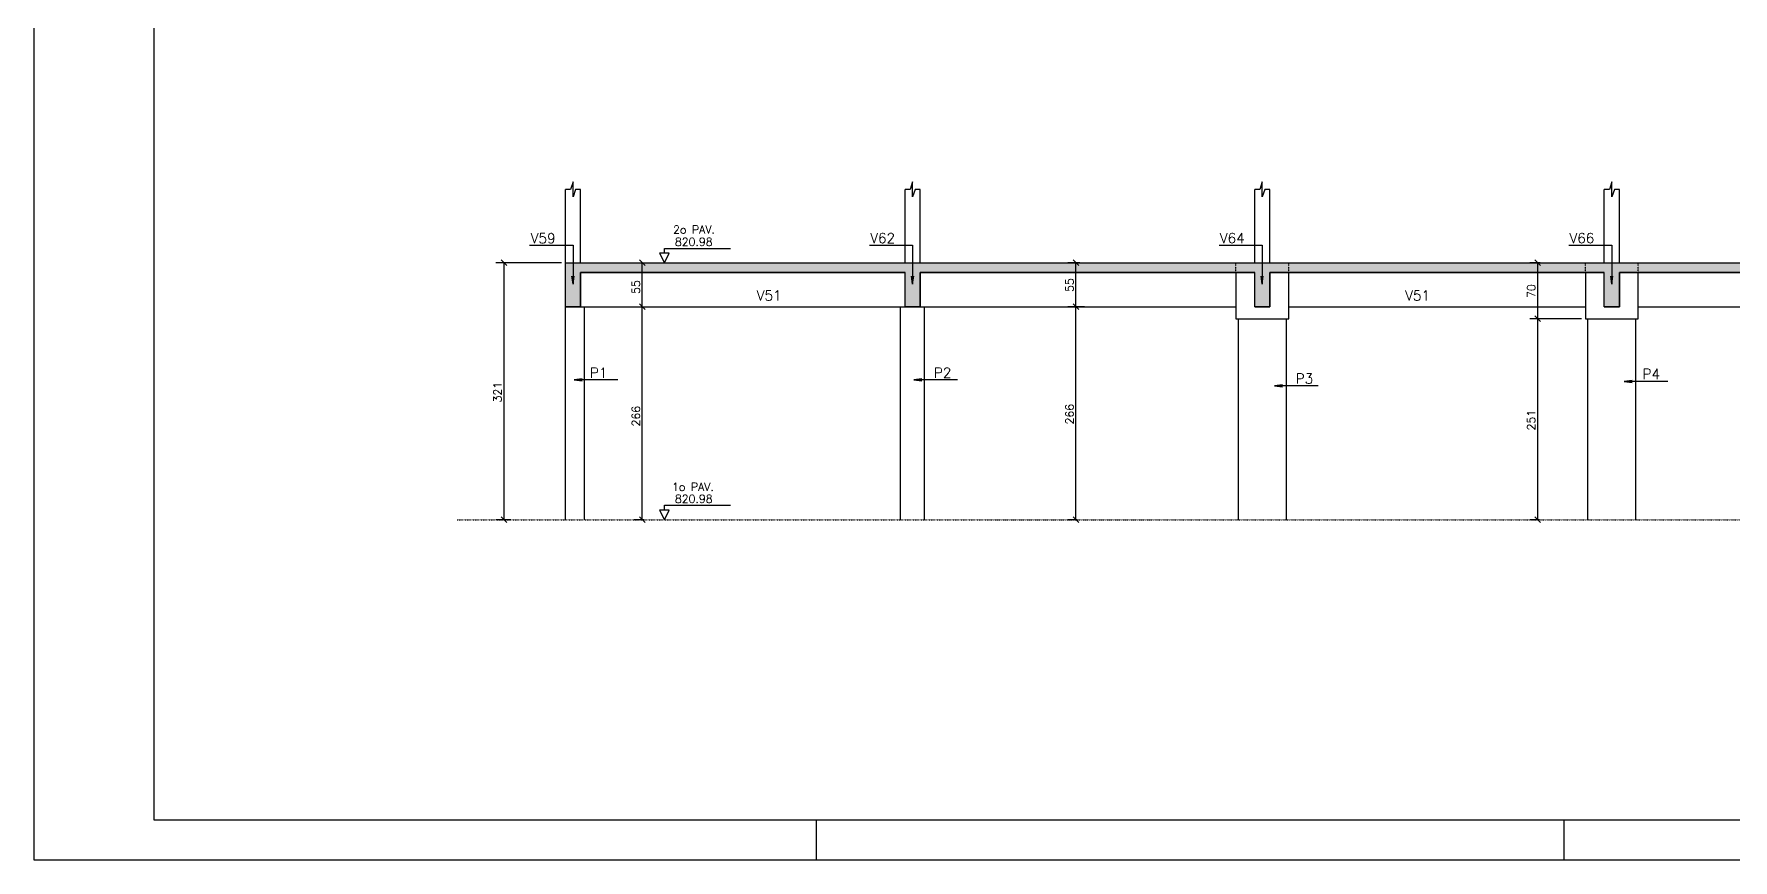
# Model space of a CAD drawing. Extents: x 2105 to 8289, y 869 to 3839.
# Drawn here: x 2105 to 4229, y 869 to 1901 of the extents above; entities that cross this region are included whole.
import ezdxf

# ---------------------------------------------------------------- set-up
doc = ezdxf.new("R2010")
doc.units = 0
doc.header["$MEASUREMENT"] = 0
doc.linetypes.add('ESTILO_TQS_0004', pattern=[2, 0.5, -0.4, 0.1, -0.4, 0.1, -0.5])
for name, color, linetype in [('1', 1, 'CONTINUOUS'), ('2', 2, 'CONTINUOUS'), ('3', 3, 'CONTINUOUS'), ('6', 6, 'CONTINUOUS'), ('8', 8, 'CONTINUOUS'), ('9', 9, 'CONTINUOUS')]:
    doc.layers.add(name, color=color, linetype=linetype)
doc.styles.get("Standard").update_dxf_attribs({"font": 'ROMANS.SHX'})

msp = doc.modelspace()

# ---------------------------------------------------------------- linework, layer by layer
at = {"layer": '1', "linetype": 'Continuous'}
msp.add_lwpolyline([(2105.09608, 868.924975), (8289.330405, 868.924975), (8289.330405, 3838.924975), (2105.09608, 3838.924975), (2105.09608, 868.924975)], dxfattribs=at)
at = {"layer": '2', "linetype": 'Continuous'}
for p, q in [((2688.929184, 1618.494524), (2696.000252, 1611.423456)), ((2869.000763, 1611.423456), (2861.929695, 1618.494524)), ((3411.047652, 1611.423456), (3403.976584, 1618.494524)), ((3988.100788, 1611.423456), (3981.02972, 1618.494524)), ((2869.000763, 1556.423456), (2861.929695, 1563.494524)), ((2869.000763, 1556.423456), (2861.929695, 1563.494524)), ((3411.047652, 1556.423456), (3403.976584, 1563.494524)), ((3411.047652, 1556.423456), (3403.976584, 1563.494524)), ((3988.100788, 1541.423456), (3981.02972, 1548.494524)), ((3988.100788, 1541.423456), (3981.02972, 1548.494524)), ((2688.929184, 1297.494524), (2696.000252, 1290.423456)), ((2869.000763, 1290.423456), (2861.929695, 1297.494524)), ((3411.047652, 1290.423456), (3403.976584, 1297.494524)), ((3988.100788, 1290.423456), (3981.02972, 1297.494524))]:
    msp.add_line(p, q, dxfattribs=at)
at = {"layer": '3', "linetype": 'Continuous'}
for p, q in [((2769.36, 1614.95899), (2769.36, 1706.645501)), ((2788.36, 1614.95899), (2788.36, 1706.645501)), ((3193.86, 1614.95899), (3193.86, 1706.645501)), ((3212.86, 1614.95899), (3212.86, 1706.645501)), ((3630.86, 1614.95899), (3630.86, 1706.645501)), ((3649.86, 1614.95899), (3649.86, 1706.645501)), ((4067.86, 1614.95899), (4067.86, 1706.645501)), ((4086.86, 1614.95899), (4086.86, 1706.645501)), ((2899.045405, 1626.95899), (2887.045405, 1626.95899)), ((2887.045405, 1626.95899), (2893.045405, 1614.95899)), ((2893.045405, 1626.95899), (2893.045405, 1632.95899)), ((2893.045405, 1632.95899), (2975.619671, 1632.95899)), ((2893.045405, 1614.95899), (2899.045405, 1626.95899)), ((3607.36, 1602.95899), (3607.36, 1544.95899)), ((3673.36, 1544.95899), (3673.36, 1602.95899)), ((4044.36, 1602.95899), (4044.36, 1544.95899)), ((4110.36, 1544.95899), (4110.36, 1602.95899)), ((2769.36, 1293.95899), (2769.36, 1559.95899)), ((2788.36, 1559.95899), (3193.86, 1559.95899)), ((2793.36, 1293.95899), (2793.36, 1559.95899)), ((3188.36, 1293.95899), (3188.36, 1559.95899)), ((3212.86, 1559.95899), (3607.36, 1559.95899)), ((3218.36, 1293.95899), (3218.36, 1559.95899)), ((3673.36, 1559.95899), (4044.36, 1559.95899)), ((4110.36, 1559.95899), (4481.36, 1559.95899)), ((3607.36, 1544.95899), (3673.36, 1544.95899)), ((3610.36, 1544.95899), (3610.36, 1293.95899)), ((3670.36, 1544.95899), (3670.36, 1293.95899)), ((4044.36, 1544.95899), (4110.36, 1544.95899)), ((4047.36, 1293.95899), (4047.36, 1544.95899)), ((4107.36, 1293.95899), (4107.36, 1544.95899)), ((2899.045405, 1305.95899), (2887.045405, 1305.95899)), ((2887.045405, 1305.95899), (2893.045405, 1293.95899)), ((2893.045405, 1305.95899), (2893.045405, 1311.95899)), ((2893.045405, 1311.95899), (2975.619671, 1311.95899)), ((2893.045405, 1293.95899), (2899.045405, 1305.95899)), ((3082.623006, 918.92655), (3082.623006, 868.92705)), ((4017.107115, 918.92655), (4017.107115, 868.92705))]:
    msp.add_line(p, q, dxfattribs=at)
at = {"layer": '3', "linetype": 'ESTILO_TQS_0004'}
for p, q in [((3607.36, 1602.95899), (3607.36, 1614.95899)), ((3673.36, 1602.95899), (3673.36, 1614.95899)), ((4044.36, 1602.95899), (4044.36, 1614.95899)), ((4110.36, 1602.95899), (4110.36, 1614.95899)), ((2634.190269, 1293.95899), (6360.005132, 1293.95899))]:
    msp.add_line(p, q, dxfattribs=at)
at = {"layer": '6', "linetype": 'Continuous'}
for p, q in [((2769.36, 1614.95899), (6259.36, 1614.95899)), ((2769.36, 1559.95899), (2769.36, 1614.95899)), ((2788.36, 1602.95899), (3193.86, 1602.95899)), ((2788.36, 1559.95899), (2788.36, 1602.95899)), ((3193.86, 1559.95899), (3193.86, 1602.95899)), ((3212.86, 1559.95899), (3212.86, 1602.95899)), ((3212.86, 1602.95899), (3630.86, 1602.95899)), ((3600.86, 1602.95899), (3630.86, 1602.95899)), ((3630.86, 1559.95899), (3630.86, 1602.95899)), ((3649.86, 1559.95899), (3649.86, 1602.95899)), ((3649.86, 1602.95899), (4067.86, 1602.95899)), ((4067.86, 1559.95899), (4067.86, 1602.95899)), ((4086.86, 1559.95899), (4086.86, 1602.95899)), ((4086.86, 1602.95899), (4504.86, 1602.95899)), ((2769.36, 1559.95899), (2788.36, 1559.95899)), ((3193.86, 1559.95899), (3212.86, 1559.95899)), ((3630.86, 1559.95899), (3649.86, 1559.95899)), ((4067.86, 1559.95899), (4086.86, 1559.95899))]:
    msp.add_line(p, q, dxfattribs=at)
msp.add_lwpolyline([(2255.098547, 918.92655), (8239.334811, 918.92655), (8239.334811, 3788.925475), (2255.098547, 3788.925475), (2255.098547, 918.92655)], dxfattribs=at)
at = {"layer": '8', "linetype": 'Continuous'}
for points in [[(2769.36, 1559.95899), (2769.36, 1614.95899), (6259.36, 1614.95899)], [(4504.86, 1602.95899), (4086.86, 1602.95899), (4086.86, 1559.95899), (4067.86, 1559.95899), (4067.86, 1602.95899), (3649.86, 1602.95899), (3649.86, 1559.95899), (3630.86, 1559.95899), (3630.86, 1602.95899), (3212.86, 1602.95899), (3212.86, 1559.95899), (3193.86, 1559.95899), (3193.86, 1602.95899), (2788.36, 1602.95899), (2788.36, 1559.95899), (2769.36, 1559.95899)]]:
    msp.add_lwpolyline(points, dxfattribs=at)
for points in [[(2769.36, 1559.95899), (2769.36, 1614.95899), (2788.36, 1602.95899)], [(2769.36, 1614.95899), (6259.36, 1614.95899), (2788.36, 1602.95899)], [(6259.36, 1614.95899), (3193.86, 1602.95899), (2788.36, 1602.95899)], [(3193.86, 1602.95899), (6259.36, 1614.95899), (3212.86, 1602.95899)], [(6259.36, 1614.95899), (3630.86, 1602.95899), (3212.86, 1602.95899)], [(3630.86, 1602.95899), (6259.36, 1614.95899), (3649.86, 1602.95899)], [(6259.36, 1614.95899), (4067.86, 1602.95899), (3649.86, 1602.95899)], [(4067.86, 1602.95899), (6259.36, 1614.95899), (4086.86, 1602.95899)], [(6259.36, 1614.95899), (4504.86, 1602.95899), (4086.86, 1602.95899)], [(2788.36, 1559.95899), (2769.36, 1559.95899), (2788.36, 1602.95899)], [(3212.86, 1559.95899), (3193.86, 1559.95899), (3212.86, 1602.95899)], [(3193.86, 1559.95899), (3193.86, 1602.95899), (3212.86, 1602.95899)], [(3649.86, 1559.95899), (3630.86, 1559.95899), (3649.86, 1602.95899)], [(3630.86, 1559.95899), (3630.86, 1602.95899), (3649.86, 1602.95899)], [(4086.86, 1559.95899), (4067.86, 1559.95899), (4086.86, 1602.95899)], [(4067.86, 1559.95899), (4067.86, 1602.95899), (4086.86, 1602.95899)]]:
    msp.add_solid(points, dxfattribs=at)
at = {"layer": '9', "linetype": 'Continuous'}
for p, q in [((2764.36, 1614.95899), (2682.464718, 1614.95899)), ((2692.464718, 1614.95899), (2692.464718, 1293.95899)), ((2865.465229, 1559.95899), (2865.465229, 1614.95899)), ((3412.209026, 1614.95899), (3397.512118, 1614.95899)), ((3407.512118, 1559.95899), (3407.512118, 1614.95899)), ((3987.481445, 1614.95899), (3974.565254, 1614.95899)), ((3984.565254, 1544.95899), (3984.565254, 1614.95899)), ((2865.465229, 1293.95899), (2865.465229, 1559.95899)), ((3418.134755, 1559.95899), (3397.512118, 1559.95899)), ((3407.512118, 1293.95899), (3407.512118, 1559.95899)), ((4039.36, 1544.95899), (3974.565254, 1544.95899)), ((3984.565254, 1293.95899), (3984.565254, 1544.95899)), ((2701.257222, 1293.95899), (2682.464718, 1293.95899)), ((2867.328329, 1293.95899), (2855.465229, 1293.95899)), ((3408.463599, 1293.95899), (3397.512118, 1293.95899)), ((3986.976721, 1293.95899), (3974.565254, 1293.95899))]:
    msp.add_line(p, q, dxfattribs=at)
for points in [[(2788.36, 1706.645501), (2782.026655, 1706.645501), (2778.86, 1697.145501), (2778.86, 1716.1455), (2775.693327, 1706.645501), (2769.36, 1706.645501)], [(3212.86, 1706.645501), (3206.526655, 1706.645501), (3203.36, 1697.145501), (3203.36, 1716.1455), (3200.193327, 1706.645501), (3193.86, 1706.645501)], [(3649.86, 1706.645501), (3643.526655, 1706.645501), (3640.36, 1697.145501), (3640.36, 1716.1455), (3637.193327, 1706.645501), (3630.86, 1706.645501)], [(4086.86, 1706.645501), (4080.526655, 1706.645501), (4077.36, 1697.145501), (4077.36, 1716.1455), (4074.193327, 1706.645501), (4067.86, 1706.645501)], [(2724.521531, 1636.841578), (2778.837019, 1636.841578), (2778.837019, 1588.165682), (2777.531757, 1598.08013), (2778.837019, 1588.165682), (2780.142281, 1598.08013)], [(3149.596604, 1636.841578), (3203.337019, 1636.841578), (3203.337019, 1588.165682), (3202.031757, 1598.08013), (3203.337019, 1588.165682), (3204.642281, 1598.08013)], [(3586.596604, 1636.841578), (3640.337019, 1636.841578), (3640.337019, 1588.165682), (3639.031757, 1598.08013), (3640.337019, 1588.165682), (3641.642281, 1598.08013)], [(4023.596604, 1636.841578), (4077.337019, 1636.841578), (4077.337019, 1588.165682), (4076.031757, 1598.08013), (4077.337019, 1588.165682), (4078.642281, 1598.08013)], [(2835.026267, 1468.811948), (2780.427767, 1468.811948), (2790.342216, 1470.11721), (2780.427767, 1468.811948), (2790.342216, 1467.506686)], [(3259.526267, 1468.811948), (3204.927767, 1468.811948), (3214.842216, 1470.11721), (3204.927767, 1468.811948), (3214.842216, 1467.506686)], [(4147.392887, 1466.654975), (4092.794387, 1466.654975), (4102.708835, 1467.960237), (4092.794387, 1466.654975), (4102.708835, 1465.349713)], [(3710.242519, 1461.316948), (3655.644019, 1461.316948), (3665.558467, 1462.62221), (3655.644019, 1461.316948), (3665.558467, 1460.011686)]]:
    msp.add_lwpolyline(points, dxfattribs=at)

# ---------------------------------------------------------------- texts
at = {"layer": '2', "linetype": 'Continuous'}
for s, p in [('55', (3404.512118, 1578.45899)), ('55', (2862.465229, 1575.95899)), ('70', (3981.565254, 1570.95899)), ('321', (2689.464718, 1440.45899)), ('266', (2862.465229, 1410.45899)), ('266', (3404.512118, 1412.95899)), ('251', (3981.565254, 1405.45899))]:
    msp.add_text(s, height=10, rotation=90, dxfattribs=at).set_placement(p)
at = {"layer": '3', "linetype": 'Continuous'}
for s, height, p in [('2o PAV.', 10, (2903.930299, 1651.363937)), ('V59', 12.5, (2726.076136, 1639.263799)), ('820.98', 10, (2906.167423, 1636.08482)), ('V62', 12.5, (3150.356445, 1639.517422)), ('V64', 12.5, (3587.356445, 1639.517422)), ('V66', 12.5, (4024.356445, 1639.517422)), ('V51', 12.5, (3008.536792, 1567.767487)), ('V51', 12.5, (3818.945961, 1567.767487)), ('P1', 12.5, (2799.971106, 1471.35134)), ('P2', 12.5, (3229.797789, 1471.35134)), ('P3', 12.5, (3682.125931, 1463.956899)), ('P4', 12.5, (4115.557462, 1469.749494)), ('1o PAV.', 10, (2902.555506, 1330.084191)), ('820.98', 10, (2906.167423, 1315.08482))]:
    msp.add_text(s, height=height, dxfattribs=at).set_placement(p)

doc.saveas('drawing.dxf')
